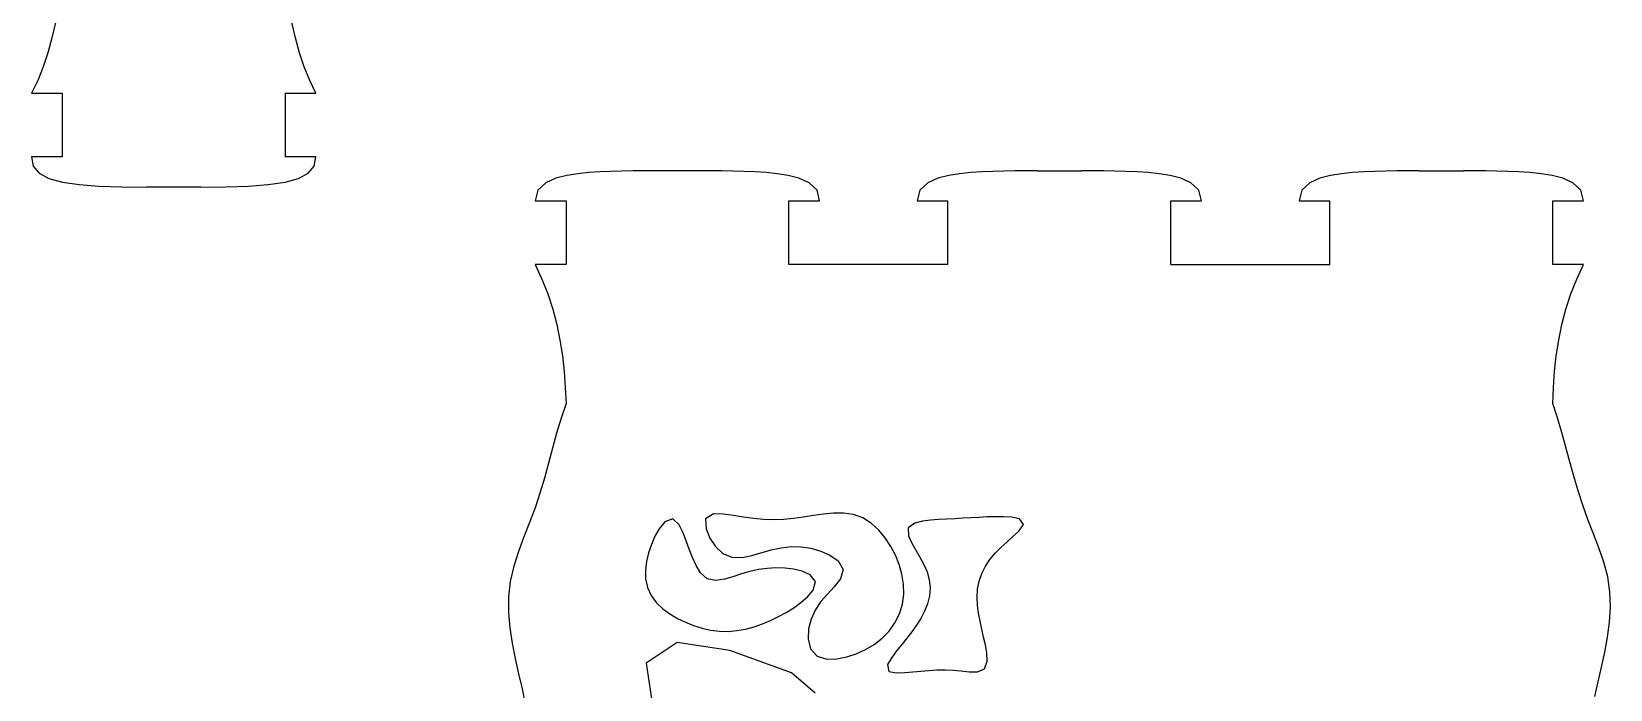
# Model space of a CAD drawing. Extents: x -113 to 113, y -103 to 103.
# Drawn here: x 9.06 to 55.56, y -69.56 to -50.18 of the extents above; entities that cross this region are included whole.
import ezdxf

# ---------------------------------------------------------------- set-up
doc = ezdxf.new("R2010")
doc.units = 0
doc.header["$MEASUREMENT"] = 0
doc.layers.get('0').update_dxf_attribs({"linetype": 'CONTINUOUS'})

msp = doc.modelspace()

# ---------------------------------------------------------------- linework, layer by layer
for p, q in [((9.758, -49.918), (9.657, -50.372)), ((16.827, -50.372), (16.726, -49.918)), ((9.657, -50.372), (9.537, -50.808)), ((16.947, -50.808), (16.827, -50.372)), ((9.537, -50.808), (9.396, -51.224)), ((17.088, -51.224), (16.947, -50.808)), ((9.396, -51.224), (9.236, -51.622)), ((17.248, -51.622), (17.088, -51.224)), ((9.236, -51.622), (9.056, -52.001)), ((9.056, -52.001), (9.961, -52.001)), ((9.961, -52.001), (9.961, -53.876)), ((16.523, -52.001), (17.428, -52.001)), ((16.523, -52.001), (16.523, -53.876)), ((17.428, -52.001), (17.248, -51.622)), ((9.961, -53.876), (9.056, -53.876)), ((9.056, -53.876), (9.106, -54.146)), ((17.428, -53.876), (16.523, -53.876)), ((17.378, -54.146), (17.428, -53.876)), ((9.106, -54.146), (9.28, -54.355)), ((9.28, -54.355), (9.568, -54.51)), ((16.916, -54.51), (17.204, -54.355)), ((17.204, -54.355), (17.378, -54.146)), ((25.141, -54.373), (24.818, -54.424)), ((25.466, -54.339), (25.141, -54.373)), ((25.792, -54.317), (25.466, -54.339)), ((26.118, -54.303), (25.792, -54.317)), ((26.445, -54.294), (26.118, -54.303)), ((26.771, -54.289), (26.445, -54.294)), ((27.098, -54.286), (26.771, -54.289)), ((27.425, -54.285), (27.098, -54.286)), ((28.732, -54.285), (27.425, -54.285)), ((29.058, -54.286), (28.732, -54.285)), ((29.385, -54.289), (29.058, -54.286)), ((29.712, -54.294), (29.385, -54.289)), ((30.038, -54.303), (29.712, -54.294)), ((30.365, -54.317), (30.038, -54.303)), ((30.691, -54.339), (30.365, -54.317)), ((31.016, -54.373), (30.691, -54.339)), ((31.338, -54.424), (31.016, -54.373)), ((36.391, -54.373), (36.068, -54.424)), ((36.716, -54.339), (36.391, -54.373)), ((37.042, -54.317), (36.716, -54.339)), ((37.368, -54.303), (37.042, -54.317)), ((37.695, -54.294), (37.368, -54.303)), ((38.021, -54.289), (37.695, -54.294)), ((38.348, -54.286), (38.021, -54.289)), ((38.675, -54.285), (38.348, -54.286)), ((38.675, -54.285), (39.982, -54.285)), ((40.308, -54.286), (39.982, -54.285)), ((40.635, -54.289), (40.308, -54.286)), ((40.962, -54.294), (40.635, -54.289)), ((41.288, -54.303), (40.962, -54.294)), ((41.615, -54.317), (41.288, -54.303)), ((41.941, -54.339), (41.615, -54.317)), ((42.266, -54.373), (41.941, -54.339)), ((42.588, -54.424), (42.266, -54.373)), ((47.641, -54.373), (47.318, -54.424)), ((47.966, -54.339), (47.641, -54.373)), ((48.292, -54.317), (47.966, -54.339)), ((48.618, -54.303), (48.292, -54.317)), ((48.945, -54.294), (48.618, -54.303)), ((49.271, -54.289), (48.945, -54.294)), ((49.598, -54.286), (49.271, -54.289)), ((49.925, -54.285), (49.598, -54.286)), ((49.925, -54.285), (51.232, -54.285)), ((51.558, -54.286), (51.232, -54.285)), ((51.885, -54.289), (51.558, -54.286)), ((52.212, -54.294), (51.885, -54.289)), ((52.538, -54.303), (52.212, -54.294)), ((52.865, -54.317), (52.538, -54.303)), ((53.191, -54.339), (52.865, -54.317)), ((53.516, -54.373), (53.191, -54.339)), ((53.838, -54.424), (53.516, -54.373)), ((9.568, -54.51), (9.963, -54.62)), ((9.963, -54.62), (10.456, -54.692)), ((10.456, -54.692), (11.039, -54.735)), ((11.039, -54.735), (11.703, -54.755)), ((11.703, -54.755), (12.44, -54.762)), ((14.044, -54.762), (12.44, -54.762)), ((14.044, -54.762), (14.781, -54.755)), ((14.781, -54.755), (15.445, -54.735)), ((15.445, -54.735), (16.028, -54.692)), ((16.028, -54.692), (16.521, -54.62)), ((16.521, -54.62), (16.916, -54.51)), ((23.966, -54.857), (23.893, -55.171)), ((24.202, -54.634), (23.966, -54.857)), ((24.501, -54.503), (24.202, -54.634)), ((24.818, -54.424), (24.501, -54.503)), ((31.655, -54.503), (31.338, -54.424)), ((31.955, -54.634), (31.655, -54.503)), ((32.19, -54.857), (31.955, -54.634)), ((32.264, -55.171), (32.19, -54.857)), ((35.216, -54.857), (35.143, -55.171)), ((35.452, -54.634), (35.216, -54.857)), ((35.751, -54.503), (35.452, -54.634)), ((36.068, -54.424), (35.751, -54.503)), ((42.905, -54.503), (42.588, -54.424)), ((43.205, -54.634), (42.905, -54.503)), ((43.44, -54.857), (43.205, -54.634)), ((43.514, -55.171), (43.44, -54.857)), ((46.466, -54.857), (46.393, -55.171)), ((46.702, -54.634), (46.466, -54.857)), ((47.001, -54.503), (46.702, -54.634)), ((47.318, -54.424), (47.001, -54.503)), ((54.155, -54.503), (53.838, -54.424)), ((54.455, -54.634), (54.155, -54.503)), ((54.69, -54.857), (54.455, -54.634)), ((54.764, -55.171), (54.69, -54.857)), ((23.893, -55.171), (24.797, -55.171)), ((24.797, -55.171), (24.797, -57.046)), ((31.359, -55.171), (32.264, -55.171)), ((31.359, -57.046), (31.359, -55.171)), ((35.143, -55.171), (36.047, -55.171)), ((36.047, -57.046), (36.047, -55.171)), ((42.609, -57.046), (42.609, -55.171)), ((42.609, -55.171), (43.514, -55.171)), ((46.393, -55.171), (47.297, -55.171)), ((47.297, -57.046), (47.297, -55.171)), ((53.859, -55.171), (54.764, -55.171)), ((53.859, -57.046), (53.859, -55.171)), ((24.797, -57.046), (23.893, -57.046)), ((23.893, -57.046), (24.089, -57.473)), ((36.047, -57.046), (31.359, -57.046)), ((42.609, -57.046), (47.297, -57.046)), ((54.764, -57.046), (53.859, -57.046)), ((54.567, -57.473), (54.764, -57.046)), ((24.089, -57.473), (24.264, -57.907)), ((54.392, -57.907), (54.567, -57.473)), ((24.264, -57.907), (24.408, -58.354)), ((54.249, -58.354), (54.392, -57.907)), ((24.408, -58.354), (24.525, -58.809)), ((54.131, -58.809), (54.249, -58.354)), ((24.525, -58.809), (24.62, -59.268)), ((54.037, -59.268), (54.131, -58.809)), ((24.62, -59.268), (24.693, -59.732)), ((53.963, -59.732), (54.037, -59.268)), ((24.693, -59.732), (24.745, -60.198)), ((53.911, -60.198), (53.963, -59.732)), ((24.745, -60.198), (24.777, -60.666)), ((53.88, -60.666), (53.911, -60.198)), ((24.777, -60.666), (24.797, -61.135)), ((53.859, -61.135), (53.88, -60.666)), ((24.797, -61.135), (24.654, -61.57)), ((53.999, -61.56), (53.859, -61.135)), ((24.654, -61.57), (24.522, -62.009)), ((54.129, -61.987), (53.999, -61.56)), ((24.522, -62.009), (24.401, -62.45)), ((54.246, -62.418), (54.129, -61.987)), ((24.401, -62.45), (24.284, -62.893)), ((54.361, -62.85), (54.246, -62.418)), ((24.284, -62.893), (24.163, -63.335)), ((54.479, -63.281), (54.361, -62.85)), ((24.163, -63.335), (24.031, -63.774)), ((54.605, -63.71), (54.479, -63.281)), ((24.031, -63.774), (23.886, -64.208)), ((54.744, -64.135), (54.605, -63.71)), ((54.898, -64.554), (54.744, -64.135)), ((23.726, -64.637), (23.558, -65.063)), ((23.886, -64.208), (23.726, -64.637)), ((27.71, -64.624), (27.543, -64.823)), ((27.944, -64.534), (27.71, -64.624)), ((28.129, -64.709), (27.944, -64.534)), ((29.143, -64.386), (28.904, -64.534)), ((28.904, -64.534), (28.921, -64.827)), ((29.439, -64.392), (29.143, -64.386)), ((29.732, -64.435), (29.439, -64.392)), ((30.024, -64.485), (29.732, -64.435)), ((30.317, -64.528), (30.024, -64.485)), ((30.612, -64.555), (30.317, -64.528)), ((30.909, -64.562), (30.612, -64.555)), ((31.205, -64.549), (30.909, -64.562)), ((31.5, -64.52), (31.205, -64.549)), ((31.793, -64.481), (31.5, -64.52)), ((32.086, -64.437), (31.793, -64.481)), ((32.38, -64.395), (32.086, -64.437)), ((32.674, -64.365), (32.38, -64.395)), ((32.971, -64.363), (32.674, -64.365)), ((33.264, -64.406), (32.971, -64.363)), ((33.543, -64.508), (33.264, -64.406)), ((33.793, -64.667), (33.543, -64.508)), ((35.299, -64.604), (35.068, -64.662)), ((35.535, -64.574), (35.299, -64.604)), ((35.773, -64.556), (35.535, -64.574)), ((36.012, -64.543), (35.773, -64.556)), ((36.25, -64.53), (36.012, -64.543)), ((36.488, -64.516), (36.25, -64.53)), ((36.726, -64.502), (36.488, -64.516)), ((36.964, -64.489), (36.726, -64.502)), ((37.203, -64.478), (36.964, -64.489)), ((37.441, -64.471), (37.203, -64.478)), ((37.68, -64.472), (37.441, -64.471)), ((37.918, -64.485), (37.68, -64.472)), ((38.152, -64.531), (37.918, -64.485)), ((38.274, -64.703), (38.152, -64.531)), ((55.061, -64.97), (54.898, -64.554)), ((23.558, -65.063), (23.397, -65.492)), ((27.414, -65.048), (27.311, -65.286)), ((27.543, -64.823), (27.414, -65.048)), ((28.243, -64.942), (28.129, -64.709)), ((28.337, -65.184), (28.243, -64.942)), ((28.921, -64.827), (29.035, -65.1)), ((29.035, -65.1), (29.198, -65.348)), ((34.011, -64.868), (33.793, -64.667)), ((34.201, -65.095), (34.011, -64.868)), ((34.364, -65.343), (34.201, -65.095)), ((35.068, -64.662), (34.879, -64.802)), ((34.879, -64.802), (34.882, -65.035)), ((34.882, -65.035), (34.982, -65.252)), ((37.782, -65.217), (37.96, -65.058)), ((37.96, -65.058), (38.135, -64.895)), ((38.135, -64.895), (38.274, -64.703)), ((55.221, -65.387), (55.061, -64.97)), ((23.397, -65.492), (23.256, -65.928)), ((27.229, -65.532), (27.171, -65.785)), ((27.311, -65.286), (27.229, -65.532)), ((28.426, -65.428), (28.337, -65.184)), ((28.52, -65.67), (28.426, -65.428)), ((29.198, -65.348), (29.412, -65.552)), ((29.412, -65.552), (29.685, -65.665)), ((30.272, -65.614), (30.841, -65.449)), ((30.841, -65.449), (31.13, -65.384)), ((31.13, -65.384), (31.424, -65.348)), ((31.424, -65.348), (31.721, -65.354)), ((31.721, -65.354), (32.013, -65.401)), ((32.013, -65.401), (32.298, -65.483)), ((32.298, -65.483), (32.569, -65.603)), ((34.501, -65.606), (34.364, -65.343)), ((34.982, -65.252), (35.101, -65.458)), ((35.101, -65.458), (35.223, -65.663)), ((37.283, -65.729), (37.437, -65.547)), ((37.437, -65.547), (37.606, -65.378)), ((37.606, -65.378), (37.782, -65.217)), ((55.366, -65.81), (55.221, -65.387)), ((23.256, -65.928), (23.153, -66.375)), ((27.171, -65.785), (27.139, -66.043)), ((28.627, -65.906), (28.52, -65.67)), ((28.763, -66.127), (28.627, -65.906)), ((29.685, -65.665), (29.981, -65.672)), ((29.981, -65.672), (30.272, -65.614)), ((30.464, -66.026), (30.211, -66.082)), ((30.722, -65.992), (30.464, -66.026)), ((30.981, -65.979), (30.722, -65.992)), ((31.241, -65.987), (30.981, -65.979)), ((31.498, -66.017), (31.241, -65.987)), ((31.751, -66.076), (31.498, -66.017)), ((32.569, -65.603), (32.812, -65.772)), ((32.812, -65.772), (32.964, -66.021)), ((32.964, -66.021), (32.884, -66.3)), ((34.611, -65.881), (34.501, -65.606)), ((34.692, -66.167), (34.611, -65.881)), ((35.223, -65.663), (35.336, -65.874)), ((35.336, -65.874), (35.43, -66.093)), ((37.04, -66.14), (37.148, -65.927)), ((37.148, -65.927), (37.283, -65.729)), ((55.478, -66.243), (55.366, -65.81)), ((23.153, -66.375), (23.102, -66.83)), ((27.139, -66.043), (27.143, -66.303)), ((27.143, -66.303), (27.196, -66.558)), ((28.957, -66.298), (28.763, -66.127)), ((29.21, -66.349), (28.957, -66.298)), ((29.466, -66.31), (29.21, -66.349)), ((29.715, -66.237), (29.466, -66.31)), ((29.962, -66.156), (29.715, -66.237)), ((30.211, -66.082), (29.962, -66.156)), ((31.988, -66.182), (31.751, -66.076)), ((32.142, -66.382), (31.988, -66.182)), ((32.077, -66.629), (32.142, -66.382)), ((32.884, -66.3), (32.697, -66.531)), ((34.739, -66.459), (34.692, -66.167)), ((34.748, -66.756), (34.739, -66.459)), ((35.43, -66.093), (35.493, -66.324)), ((35.493, -66.324), (35.518, -66.561)), ((36.918, -66.601), (36.963, -66.366)), ((36.963, -66.366), (37.04, -66.14)), ((55.544, -66.685), (55.478, -66.243)), ((23.102, -66.83), (23.103, -67.288)), ((27.196, -66.558), (27.304, -66.794)), ((27.304, -66.794), (27.459, -67.003)), ((31.718, -67.001), (31.913, -66.83)), ((31.913, -66.83), (32.077, -66.629)), ((32.495, -66.748), (32.302, -66.972)), ((32.697, -66.531), (32.495, -66.748)), ((34.71, -67.05), (34.748, -66.756)), ((35.502, -66.8), (35.447, -67.032)), ((35.518, -66.561), (35.502, -66.8)), ((36.904, -66.839), (36.918, -66.601)), ((36.915, -67.077), (36.904, -66.839)), ((55.559, -67.132), (55.544, -66.685)), ((23.103, -67.288), (23.144, -67.745)), ((27.459, -67.003), (27.647, -67.181)), ((27.647, -67.181), (27.858, -67.333)), ((27.858, -67.333), (28.083, -67.464)), ((30.824, -67.526), (31.058, -67.414)), ((31.058, -67.414), (31.286, -67.29)), ((31.286, -67.29), (31.507, -67.153)), ((31.507, -67.153), (31.718, -67.001)), ((32.135, -67.218), (32.014, -67.488)), ((32.302, -66.972), (32.135, -67.218)), ((34.487, -67.597), (34.622, -67.333)), ((34.622, -67.333), (34.71, -67.05)), ((35.359, -67.255), (35.247, -67.466)), ((35.447, -67.032), (35.359, -67.255)), ((36.947, -67.314), (36.915, -67.077)), ((36.992, -67.548), (36.947, -67.314)), ((55.531, -67.578), (55.559, -67.132)), ((23.144, -67.745), (23.213, -68.197)), ((28.083, -67.464), (28.316, -67.578)), ((28.316, -67.578), (28.556, -67.677)), ((28.556, -67.677), (28.803, -67.757)), ((28.803, -67.757), (29.056, -67.814)), ((29.056, -67.814), (29.314, -67.845)), ((29.314, -67.845), (29.574, -67.849)), ((29.574, -67.849), (29.833, -67.826)), ((29.833, -67.826), (30.088, -67.779)), ((30.088, -67.779), (30.339, -67.712)), ((30.339, -67.712), (30.584, -67.626)), ((30.584, -67.626), (30.824, -67.526)), ((31.943, -67.775), (31.931, -68.071)), ((32.014, -67.488), (31.943, -67.775)), ((34.105, -68.048), (34.313, -67.837)), ((34.313, -67.837), (34.487, -67.597)), ((34.978, -67.86), (34.832, -68.049)), ((35.117, -67.666), (34.978, -67.86)), ((35.247, -67.466), (35.117, -67.666)), ((37.044, -67.781), (36.992, -67.548)), ((37.098, -68.014), (37.044, -67.781)), ((55.473, -68.021), (55.531, -67.578)), ((23.213, -68.197), (23.302, -68.647)), ((28.067, -68.171), (27.157, -68.78)), ((29.624, -68.407), (28.067, -68.171)), ((31.931, -68.071), (32.001, -68.359)), ((33.616, -68.382), (33.871, -68.23)), ((33.871, -68.23), (34.105, -68.048)), ((34.684, -68.236), (34.536, -68.423)), ((34.832, -68.049), (34.684, -68.236)), ((37.148, -68.247), (37.098, -68.014)), ((37.187, -68.482), (37.148, -68.247)), ((55.393, -68.46), (55.473, -68.021)), ((23.302, -68.647), (23.401, -69.094)), ((27.157, -68.78), (27.367, -70.159)), ((31.441, -69.069), (29.624, -68.407)), ((32.001, -68.359), (32.195, -68.581)), ((32.195, -68.581), (32.479, -68.665)), ((32.479, -68.665), (32.775, -68.656)), ((32.775, -68.656), (33.065, -68.597)), ((33.065, -68.597), (33.346, -68.504)), ((33.346, -68.504), (33.616, -68.382)), ((34.393, -68.614), (34.271, -68.819)), ((34.271, -68.819), (34.301, -69.03)), ((34.536, -68.423), (34.393, -68.614)), ((37.127, -68.946), (37.198, -68.72)), ((37.198, -68.72), (37.187, -68.482)), ((55.3, -68.898), (55.393, -68.46)), ((23.401, -69.094), (23.502, -69.541)), ((32.131, -69.669), (31.441, -69.069)), ((34.301, -69.03), (34.535, -69.069)), ((34.535, -69.069), (34.773, -69.06)), ((34.773, -69.06), (35.011, -69.039)), ((35.011, -69.039), (35.249, -69.015)), ((35.249, -69.015), (35.486, -68.995)), ((35.486, -68.995), (35.724, -68.981)), ((35.724, -68.981), (35.963, -68.977)), ((35.963, -68.977), (36.201, -68.987)), ((36.201, -68.987), (36.439, -69.01)), ((36.439, -69.01), (36.676, -69.036)), ((36.676, -69.036), (36.914, -69.041)), ((36.914, -69.041), (37.127, -68.946)), ((55.201, -69.333), (55.3, -68.898)), ((23.502, -69.541), (23.599, -69.988)), ((55.104, -69.769), (55.201, -69.333))]:
    msp.add_line(p, q)

doc.saveas('drawing.dxf')
